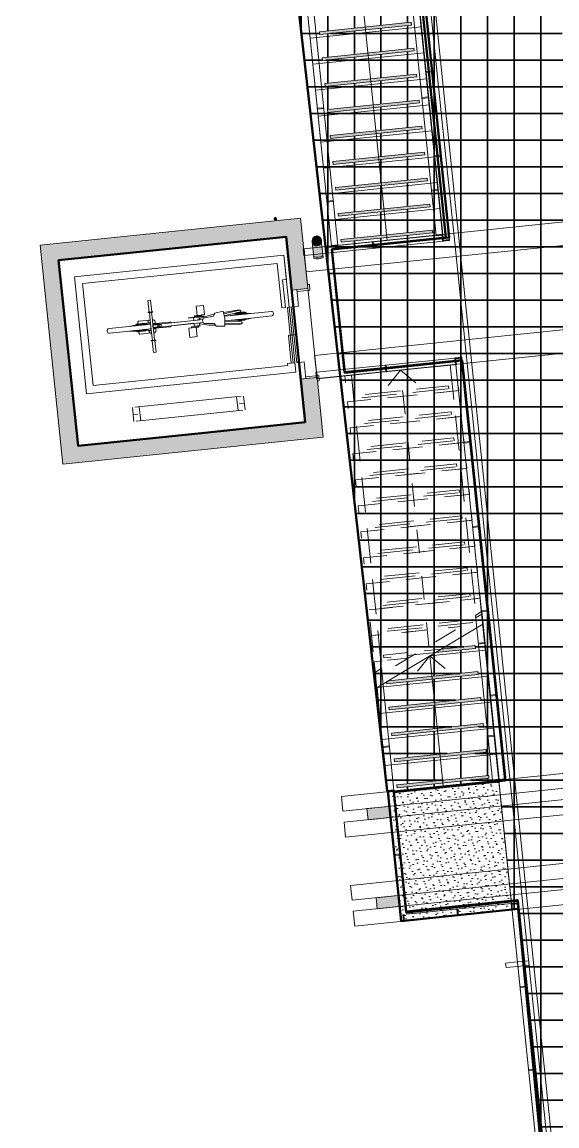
# Model space of a CAD drawing. Header units: metres. Extents: x 399 to 3028, y -427 to 863.
# Drawn here: x 760.34 to 766.09, y -321.47 to -309.63 of the extents above; entities that cross this region are included whole.
import ezdxf

# ---------------------------------------------------------------- set-up
doc = ezdxf.new("R2010")
doc.units = ezdxf.units.M
doc.linetypes.add('IMPORT-Hidden Line _9_', pattern=[0.55, 0.375, -0.175])
doc.linetypes.add('IMPORT-Traits plan _6_', pattern=[0.5, 0.25, -0.25])
for name, color, linetype, lineweight in [('01-Dalles_structure_Stylo_No__1', 250, 'Continuous', 9), ('01-Escaliers _3D_Stylo_No__1', 250, 'Continuous', 9), ('01-PLANCHER COLLABORANT', 250, 'Continuous', 9), ('01-PLANCHER COLLABORANT_Stylo_No__1', 250, 'Continuous', 9), ('01-Poteaux 12x24_structure', 250, 'Continuous', 9), ('01-Poteaux 12x24_structure_Stylo_No__1', 250, 'Continuous', 9), ('01-Poteaux 12x24_structure_Stylo_No__2', 8, 'Continuous', 9), ('01-Poteaux 12x24_structure_Stylo_No__21', 170, 'Continuous', 25), ('01-Poutres 10x24_structure_Stylo_No__1', 250, 'Continuous', 9), ('02-Serrurerie GC_snd oeuvre_Stylo_No__1', 250, 'Continuous', 9), ('02-Serrurerie GC_snd oeuvre_Stylo_No__2', 8, 'Continuous', 9), ('02-Serrurerie_2nd oeuvre_Stylo_No__1', 250, 'Continuous', 9), ('03-Personnages_2D_Stylo_No__2', 8, 'Continuous', 9), ('04-Textes 50 _text', 250, 'Continuous', 9), ('05-2D Divers_2D_Stylo_No__1', 250, 'Continuous', 9), ('05-2D Divers_2D_Stylo_No__121', 7, 'Continuous', 18), ('06-SHAB pièces 50_Stylo_No__102', 71, 'Continuous', 50), ('08-Végétations objet_ext', 250, 'Continuous', 9), ('08-Végétations objet_ext_Stylo_No__1', 250, 'Continuous', 9), ('0_Stylo_No__1', 250, 'Continuous', 9), ('AES-Charge', 5, 'Continuous', 35), ('Plan De Charge - PH R_1_dwg', 8, 'Continuous', 9)]:
    doc.layers.add(name, color=color, linetype=linetype, lineweight=lineweight)

# ---------------------------------------------------------------- blocks, each defined once
blk = doc.blocks.new('Plan De Charge - PH R_1_dwg-779150-Plan De Charge - PH R_1 1_100')
at = {"layer": '01-PLANCHER COLLABORANT'}
h = blk.add_hatch(dxfattribs=at)
h.set_pattern_fill('FP_64', color=28, style=0, pattern_type=2)
h.set_pattern_definition([(45, (-84.054, 39.455), (-0.055861436, 0.055861436), [0, -0.053, 0, -0.079]), (110, (-83.879, 39.455), (0.074235717, 0.027019591), [0, -0.038, 0, -0.066])])
h.paths.add_polyline_path([(413.266, -319.276), (414.462, -319.15), (414.318, -317.761), (413.123, -317.884), (413.266, -319.273)])
at = {"layer": '01-Poteaux 12x24_structure', "lineweight": 35}
for points in [[(412.916, -318.187), (413.151, -318.162), (413.139, -318.043), (412.904, -318.067)], [(413.015, -319.142), (413.25, -319.117), (413.238, -318.998), (413.003, -319.022)]]:
    blk.add_hatch(color=18, dxfattribs=at).paths.add_polyline_path(points)
at = {"layer": '01-Poteaux 12x24_structure_Stylo_No__2', "lineweight": 35}
blk.add_hatch(color=251, dxfattribs=at).paths.add_polyline_path([(412.371, -312.028), (412.392, -312.02), (412.402, -312.012), (412.409, -312.001), (412.413, -311.989), (412.414, -311.976), (412.412, -311.964), (412.406, -311.952), (412.398, -311.942), (412.388, -311.935), (412.376, -311.93), (412.363, -311.929), (412.35, -311.931), (412.338, -311.937), (412.328, -311.945), (412.321, -311.955), (412.316, -311.967), (412.315, -311.98), (412.316, -311.989), (412.323, -312.007), (412.332, -312.016), (412.343, -312.023), (412.355, -312.028), (412.368, -312.028), (412.37, -312.028)])
at = {"layer": '02-Serrurerie GC_snd oeuvre_Stylo_No__2', "lineweight": 35}
for points in [[(412.397, -309.765), (413.382, -309.664), (413.379, -309.634), (412.394, -309.735)], [(412.426, -310.044), (413.411, -309.942), (413.408, -309.912), (412.423, -310.014)], [(412.455, -310.322), (413.439, -310.221), (413.436, -310.191), (412.451, -310.292)], [(412.483, -310.601), (413.468, -310.499), (413.465, -310.469), (412.48, -310.571)], [(412.512, -310.879), (413.497, -310.778), (413.494, -310.748), (412.509, -310.849)], [(412.541, -311.158), (413.525, -311.056), (413.522, -311.027), (412.537, -311.128)], [(412.569, -311.436), (413.554, -311.335), (413.551, -311.305), (412.566, -311.406)], [(412.598, -311.715), (413.583, -311.613), (413.58, -311.584), (412.595, -311.685)], [(412.627, -311.993), (413.611, -311.892), (413.608, -311.862), (412.624, -311.964), (412.626, -311.987)], [(413.641, -316.393), (414.07, -316.349), (414.067, -316.319), (413.702, -316.357), (413.668, -316.377)], [(413.114, -316.729), (414.099, -316.627), (414.096, -316.598), (413.132, -316.698), (413.112, -316.71)], [(413.143, -317.007), (414.128, -316.906), (414.125, -316.876), (413.14, -316.977)], [(413.172, -317.286), (414.156, -317.184), (414.153, -317.155), (413.168, -317.256)], [(413.2, -317.564), (414.185, -317.463), (414.182, -317.433), (413.197, -317.534)], [(413.229, -317.843), (414.214, -317.741), (414.211, -317.712), (413.226, -317.813), (413.228, -317.833)]]:
    blk.add_hatch(color=10, dxfattribs=at).paths.add_polyline_path(points)
at = {"layer": '04-Textes 50 _text', "lineweight": 35}
blk.add_hatch(color=18, dxfattribs=at).paths.add_polyline_path([(411.913, -311.761), (411.929, -311.761), (411.94, -311.75), (411.939, -311.734), (411.929, -311.724), (411.913, -311.724), (411.903, -311.735), (411.903, -311.75)])
at = {"layer": '05-2D Divers_2D_Stylo_No__121', "lineweight": 35}
blk.add_hatch(color=10, dxfattribs=at).paths.add_polyline_path([(412.367, -312.173), (412.41, -312.166), (412.433, -312.158), (412.413, -311.989), (412.405, -312.007), (412.397, -312.017), (412.386, -312.024), (412.374, -312.028), (412.361, -312.028), (412.348, -312.026), (412.337, -312.02), (412.327, -312.012), (412.32, -312.001), (412.316, -311.989), (412.316, -311.998), (412.334, -312.168), (412.358, -312.172)])
at = {"layer": '08-Végétations objet_ext', "lineweight": 35}
for points in [[(409.594, -312.183), (412.032, -311.932), (412.192, -311.734), (409.396, -312.023)], [(412.091, -312.506), (412.27, -312.488), (412.192, -311.734), (412.032, -311.932), (412.086, -312.459)], [(409.639, -314.373), (409.799, -314.175), (409.594, -312.183), (409.396, -312.023), (409.609, -314.09)], [(412.435, -314.085), (412.368, -313.443), (412.189, -313.461), (412.237, -313.924)], [(409.639, -314.373), (412.435, -314.085), (412.237, -313.924), (409.799, -314.175)]]:
    blk.add_hatch(color=18, dxfattribs=at).paths.add_polyline_path(points)
at = {"layer": 'AES-Charge'}
h = blk.add_hatch(dxfattribs=at)
h.set_pattern_fill('FP_93', color=72, style=0, pattern_type=2)
h.set_pattern_definition([(0, (46.337, 45.172), (0, 0.286), []), (90, (46.337, 45.172), (-0.286, 2e-17), [])])
h.paths.add_polyline_path([(397.528, -332.091), (417.243, -331.544), (413.38, -294.023), (413.379, -294.023), (413.377, -293.998), (393.891, -296.823), (393.893, -296.858), (393.888, -296.859), (393.984, -297.794), (393.991, -297.793), (394.135, -299.188), (394.129, -299.19), (394.19, -299.786), (394.197, -299.785), (394.216, -299.994), (394.212, -299.995), (394.308, -300.93), (394.315, -300.929), (394.507, -302.794), (394.501, -302.796), (394.562, -303.391), (394.569, -303.391), (394.759, -305.255), (394.754, -305.256), (394.851, -306.191), (394.857, -306.19), (394.88, -306.429), (394.876, -306.43), (394.972, -307.365), (394.978, -307.364), (395.171, -309.229), (395.165, -309.231), (395.226, -309.826), (395.232, -309.825), (395.422, -311.69), (395.419, -311.691), (395.515, -312.626), (395.521, -312.625), (395.543, -312.864), (395.54, -312.864), (395.636, -313.799), (395.642, -313.799), (395.834, -315.663), (395.829, -315.665), (395.89, -316.261), (395.896, -316.26), (396.086, -318.125), (396.083, -318.125), (396.179, -319.06), (396.185, -319.06), (396.207, -319.299), (396.204, -319.299), (396.3, -320.234), (396.306, -320.234), (396.498, -322.098), (396.493, -322.1), (396.554, -322.696), (396.559, -322.695), (396.75, -324.56), (396.747, -324.56), (396.843, -325.495), (396.848, -325.495), (396.871, -325.734), (396.868, -325.734), (396.964, -326.669), (396.969, -326.668), (397.162, -328.533), (397.157, -328.535), (397.218, -329.13), (397.223, -329.13), (397.413, -330.995), (397.411, -330.995), (397.507, -331.93), (397.512, -331.929), (397.528, -332.086)])
h.paths.add_polyline_path([(414.956, -331.424), (414.917, -331.419), (414.881, -331.404), (414.85, -331.38), (414.826, -331.348), (414.811, -331.312), (414.806, -331.273), (414.811, -331.234), (414.826, -331.198), (414.85, -331.167), (414.881, -331.143), (414.917, -331.128), (414.956, -331.123), (414.995, -331.128), (415.032, -331.143), (415.063, -331.167), (415.087, -331.198), (415.102, -331.234), (415.107, -331.273), (415.102, -331.312), (415.087, -331.348), (415.063, -331.38), (415.032, -331.404), (414.995, -331.419)])
h.paths.add_polyline_path([(398.971, -330.732), (398.956, -330.73), (398.941, -330.724), (398.929, -330.715), (398.919, -330.702), (398.913, -330.688), (398.911, -330.672), (398.913, -330.657), (398.919, -330.642), (398.929, -330.63), (398.941, -330.62), (398.956, -330.614), (398.971, -330.612), (398.987, -330.614), (399.001, -330.62), (399.014, -330.63), (399.023, -330.642), (399.029, -330.657), (399.031, -330.672), (399.029, -330.688), (399.023, -330.702), (399.014, -330.715), (399.001, -330.724), (398.987, -330.73)])
h.paths.add_polyline_path([(398.884, -330.61), (398.882, -330.605), (398.876, -330.606), (398.142, -323.487), (398.076, -323.494), (397.806, -320.867), (397.879, -320.859), (397.736, -319.469), (398.067, -319.435), (398.044, -319.218), (397.817, -319.241), (397.814, -319.212), (398.041, -319.188), (398.015, -318.939), (397.788, -318.963), (397.785, -318.933), (398.012, -318.91), (397.987, -318.661), (397.76, -318.684), (397.756, -318.654), (397.984, -318.631), (397.958, -318.382), (397.731, -318.406), (397.728, -318.376), (397.955, -318.353), (397.929, -318.104), (397.702, -318.127), (397.699, -318.097), (397.926, -318.074), (397.901, -317.825), (397.674, -317.849), (397.67, -317.819), (397.898, -317.796), (397.872, -317.547), (397.645, -317.57), (397.642, -317.54), (397.869, -317.517), (397.843, -317.268), (397.616, -317.292), (397.613, -317.262), (397.84, -317.238), (397.815, -316.99), (397.587, -317.013), (397.584, -316.983), (397.812, -316.96), (397.786, -316.711), (397.559, -316.735), (397.556, -316.705), (397.783, -316.681), (397.757, -316.433), (397.53, -316.456), (397.527, -316.426), (397.754, -316.403), (397.729, -316.154), (397.501, -316.178), (397.498, -316.148), (397.725, -316.124), (397.7, -315.876), (397.473, -315.899), (397.47, -315.869), (397.697, -315.846), (397.671, -315.597), (397.444, -315.621), (397.441, -315.591), (397.668, -315.567), (397.642, -315.319), (397.415, -315.342), (397.412, -315.312), (397.639, -315.289), (397.614, -315.04), (397.387, -315.063), (397.384, -315.034), (397.611, -315.01), (397.463, -313.573), (397.06, -313.62), (396.19, -305.176), (396.26, -305.167), (396.225, -304.829), (396.245, -304.829), (396.28, -305.145), (396.591, -305.11), (396.577, -304.973), (396.49, -304.982), (396.49, -304.982), (396.402, -304.991), (396.384, -304.813), (396.224, -304.829), (396.214, -304.729), (396.548, -304.695), (396.466, -303.899), (396.132, -303.933), (396.122, -303.834), (396.456, -303.8), (396.384, -303.103), (396.05, -303.138), (396.042, -303.038), (396.04, -303.038), (395.628, -299.038), (395.648, -299.038), (396.059, -303.026), (396.373, -302.994), (396.36, -302.874), (396.186, -302.89), (396.185, -302.889), (396.173, -302.89), (395.696, -298.167), (397.929, -297.915), (397.915, -297.8), (395.545, -298.045), (395.586, -298.439), (395.566, -298.441), (395.523, -298.027), (397.935, -297.778), (397.951, -297.912), (398.883, -297.807), (398.87, -297.682), (399.109, -297.657), (399.122, -297.781), (400.056, -297.675), (400.044, -297.561), (401.574, -297.403), (401.576, -297.423), (400.066, -297.579), (400.076, -297.673), (404.358, -297.19), (404.35, -297.137), (402.843, -297.292), (402.841, -297.272), (404.37, -297.115), (404.377, -297.188), (405.312, -297.082), (405.305, -297.018), (405.544, -296.994), (405.55, -297.056), (406.484, -296.95), (406.479, -296.897), (408.343, -296.705), (408.345, -296.725), (406.501, -296.915), (406.504, -296.948), (409.952, -296.559), (408.942, -296.663), (408.94, -296.643), (410.706, -296.461), (410.707, -296.474), (411.642, -296.369), (411.641, -296.365), (412.108, -296.317), (412.623, -301.328), (412.625, -301.329), (412.635, -301.427), (412.617, -301.429), (412.687, -302.126), (412.707, -302.124), (412.717, -302.223), (412.697, -302.225), (412.776, -303.021), (412.8, -303.019), (412.81, -303.118), (412.786, -303.121), (412.818, -303.439), (412.823, -303.438), (412.79, -303.121), (412.81, -303.119), (412.845, -303.452), (412.907, -303.442), (413.228, -306.048), (411.796, -306.195), (411.814, -306.357), (411.933, -306.345), (411.916, -306.186), (413.111, -306.063), (413.255, -307.456), (412.06, -307.578), (412.043, -307.419), (411.936, -307.43), (413.123, -317.877), (413.131, -317.883), (414.318, -317.761), (414.462, -319.15), (414.527, -319.143), (415.435, -328.578), (415.467, -328.9), (415.002, -328.948), (415.001, -328.942), (414.066, -329.038), (414.066, -329.044), (412.3, -329.226), (412.298, -329.221), (411.703, -329.282), (411.704, -329.288), (409.839, -329.48), (409.838, -329.474), (408.903, -329.571), (408.904, -329.577), (408.665, -329.601), (408.665, -329.596), (407.73, -329.692), (407.73, -329.698), (406.198, -329.856), (406.196, -329.85), (405.656, -329.906), (405.657, -329.911), (405.478, -329.93), (405.476, -329.925), (404.934, -329.981), (404.935, -329.986), (403.404, -330.144), (403.404, -330.139), (402.469, -330.235), (402.469, -330.24), (402.23, -330.265), (402.23, -330.26), (401.295, -330.356), (401.295, -330.361), (398.902, -330.608)])
h.paths.add_polyline_path([(404.427, -330.171), (404.411, -330.169), (404.397, -330.163), (404.384, -330.153), (404.375, -330.141), (404.369, -330.126), (404.367, -330.111), (404.369, -330.095), (404.375, -330.081), (404.384, -330.068), (404.397, -330.059), (404.411, -330.053), (404.427, -330.051), (404.442, -330.053), (404.457, -330.059), (404.469, -330.068), (404.479, -330.081), (404.485, -330.095), (404.487, -330.111), (404.485, -330.126), (404.478, -330.142), (404.469, -330.153), (404.457, -330.163), (404.442, -330.169)])
h.paths.add_polyline_path([(409.989, -329.596), (409.974, -329.594), (409.959, -329.588), (409.947, -329.579), (409.937, -329.566), (409.931, -329.552), (409.929, -329.536), (409.933, -329.516), (409.937, -329.506), (409.947, -329.494), (409.959, -329.484), (409.976, -329.478), (409.989, -329.476), (410.015, -329.482), (410.019, -329.484), (410.032, -329.494), (410.045, -329.516), (410.047, -329.521), (410.049, -329.536), (410.047, -329.552), (410.041, -329.566), (410.032, -329.579), (410.015, -329.59), (410.005, -329.594)])
h.paths.add_polyline_path([(415.386, -329.04), (415.37, -329.038), (415.356, -329.032), (415.343, -329.022), (415.334, -329.01), (415.328, -328.995), (415.326, -328.98), (415.328, -328.964), (415.337, -328.946), (415.343, -328.937), (415.356, -328.928), (415.37, -328.922), (415.386, -328.92), (415.401, -328.922), (415.416, -328.928), (415.435, -328.946), (415.438, -328.95), (415.444, -328.964), (415.446, -328.98), (415.444, -328.995), (415.438, -329.01), (415.428, -329.022), (415.416, -329.032), (415.401, -329.038)])
h.paths.add_polyline_path([(398.068, -319.435), (398.925, -319.346), (398.468, -314.901), (398.553, -314.892), (398.538, -314.749), (398.57, -314.737), (398.615, -314.735), (398.637, -314.738), (398.653, -314.882), (398.764, -314.87), (398.616, -313.438), (397.464, -313.572), (397.612, -315.01), (398.368, -314.932), (398.371, -314.962), (397.615, -315.04), (397.641, -315.289), (398.397, -315.211), (398.4, -315.241), (397.644, -315.319), (397.669, -315.567), (398.426, -315.489), (398.429, -315.519), (397.672, -315.597), (397.698, -315.846), (398.454, -315.768), (398.458, -315.798), (397.701, -315.876), (397.727, -316.124), (398.483, -316.046), (398.486, -316.076), (397.73, -316.154), (397.756, -316.403), (398.512, -316.325), (398.515, -316.355), (397.759, -316.433), (397.784, -316.681), (398.54, -316.603), (398.544, -316.633), (397.787, -316.711), (397.813, -316.96), (398.569, -316.882), (398.572, -316.912), (397.816, -316.99), (397.842, -317.238), (398.598, -317.16), (398.601, -317.19), (397.845, -317.268), (397.87, -317.517), (398.627, -317.439), (398.63, -317.469), (397.873, -317.547), (397.899, -317.795), (398.655, -317.717), (398.658, -317.747), (397.902, -317.825), (397.928, -318.074), (398.684, -317.996), (398.687, -318.026), (397.931, -318.104), (397.957, -318.352), (398.713, -318.275), (398.716, -318.304), (397.96, -318.382), (397.985, -318.631), (398.741, -318.553), (398.744, -318.583), (397.988, -318.661), (398.014, -318.909), (398.77, -318.832), (398.773, -318.861), (398.017, -318.939), (398.043, -319.188), (398.799, -319.11), (398.802, -319.14), (398.046, -319.218), (398.059, -319.346)])
h.paths.add_polyline_path([(398.47, -318.734), (398.459, -318.724), (398.459, -318.708), (398.47, -318.697), (398.485, -318.697), (398.496, -318.708), (398.496, -318.724), (398.485, -318.734)])
h.paths.add_polyline_path([(413.229, -317.843), (413.228, -317.813), (414.211, -317.712), (414.214, -317.741), (413.668, -317.798)])
h.paths.add_polyline_path([(413.2, -317.564), (413.197, -317.534), (414.182, -317.433), (414.185, -317.463), (413.226, -317.562)])
h.paths.add_polyline_path([(413.172, -317.286), (413.168, -317.256), (414.153, -317.155), (414.156, -317.184), (413.228, -317.28)])
h.paths.add_polyline_path([(413.143, -317.007), (413.14, -316.977), (414.125, -316.876), (414.128, -316.906), (413.168, -317.005)])
h.paths.add_polyline_path([(413.114, -316.729), (413.114, -316.708), (413.14, -316.696), (414.096, -316.598), (414.099, -316.627), (413.121, -316.728)])
h.paths.add_polyline_path([(413.641, -316.393), (413.702, -316.357), (414.067, -316.319), (414.07, -316.349), (413.668, -316.39)])
h.paths.add_polyline_path([(412.627, -311.993), (412.624, -311.964), (413.608, -311.862), (413.611, -311.892), (412.687, -311.987)])
h.paths.add_polyline_path([(412.598, -311.715), (412.595, -311.685), (413.58, -311.584), (413.583, -311.613), (412.624, -311.712)])
h.paths.add_polyline_path([(412.569, -311.436), (412.566, -311.406), (413.551, -311.305), (413.554, -311.335), (412.595, -311.434)])
h.paths.add_polyline_path([(412.541, -311.158), (412.537, -311.128), (413.522, -311.027), (413.525, -311.056), (412.566, -311.155)])
h.paths.add_polyline_path([(412.512, -310.879), (412.509, -310.849), (413.494, -310.748), (413.497, -310.778), (412.537, -310.877)])
h.paths.add_polyline_path([(412.483, -310.601), (412.48, -310.571), (413.465, -310.469), (413.468, -310.499), (412.509, -310.598)])
h.paths.add_polyline_path([(412.455, -310.322), (412.451, -310.292), (413.436, -310.191), (413.439, -310.221), (412.48, -310.32)])
h.paths.add_polyline_path([(412.426, -310.044), (412.423, -310.014), (413.408, -309.912), (413.411, -309.942), (412.451, -310.041)])
h.paths.add_polyline_path([(412.397, -309.765), (412.394, -309.735), (413.379, -309.634), (413.382, -309.664), (412.423, -309.763)])
h.paths.add_polyline_path([(412.368, -309.487), (412.365, -309.457), (413.35, -309.355), (413.353, -309.385), (412.394, -309.484)])
h.paths.add_polyline_path([(412.34, -309.208), (412.337, -309.178), (413.321, -309.077), (413.325, -309.107), (412.365, -309.205)])
h.paths.add_polyline_path([(412.311, -308.93), (412.308, -308.9), (413.293, -308.798), (413.296, -308.828), (412.337, -308.927)])
h.paths.add_polyline_path([(412.282, -308.651), (412.279, -308.621), (413.264, -308.52), (413.267, -308.55), (412.308, -308.648)])
h.paths.add_polyline_path([(412.541, -308.472), (412.531, -308.461), (412.531, -308.445), (412.541, -308.435), (412.557, -308.435), (412.568, -308.445), (412.568, -308.461), (412.557, -308.472)])
h.paths.add_polyline_path([(412.254, -308.373), (412.251, -308.343), (413.235, -308.241), (413.239, -308.271), (412.279, -308.37)])
h.paths.add_polyline_path([(412.225, -308.094), (412.222, -308.064), (413.207, -307.963), (413.21, -307.993), (412.251, -308.091)])
h.paths.add_polyline_path([(412.196, -307.815), (412.193, -307.786), (413.178, -307.684), (413.181, -307.714), (412.222, -307.813)])
h.paths.add_polyline_path([(411.922, -307.311), (412.031, -307.299), (411.945, -306.465), (411.848, -306.475), (411.848, -306.484), (411.837, -306.495), (411.83, -306.495), (411.921, -307.299)])
h.paths.add_polyline_path([(411.999, -307.139), (411.984, -307.139), (411.973, -307.128), (411.973, -307.113), (411.984, -307.102), (411.999, -307.102), (412.01, -307.113), (412.01, -307.128)])
h.paths.add_polyline_path([(396.591, -305.113), (396.78, -305.093), (396.766, -304.954), (396.577, -304.973), (396.591, -305.11)])
h.paths.add_polyline_path([(396.558, -304.794), (396.747, -304.774), (396.549, -302.855), (396.36, -302.874), (396.373, -302.994), (396.447, -302.986), (396.633, -304.786), (396.623, -304.787), (396.448, -303.097), (396.384, -303.103), (396.456, -303.8), (396.519, -303.793), (396.529, -303.892), (396.466, -303.899), (396.548, -304.695), (396.612, -304.688), (396.623, -304.788), (396.558, -304.794)])
h.paths.add_polyline_path([(395.596, -298.003), (395.581, -298.001), (395.566, -297.995), (395.554, -297.985), (395.543, -297.97), (395.538, -297.958), (395.536, -297.943), (395.538, -297.927), (395.545, -297.912), (395.554, -297.9), (395.566, -297.891), (395.581, -297.885), (395.596, -297.883), (395.612, -297.885), (395.626, -297.891), (395.639, -297.9), (395.648, -297.913), (395.654, -297.927), (395.656, -297.943), (395.654, -297.958), (395.648, -297.973), (395.639, -297.985), (395.626, -297.995), (395.612, -298.001)])
h.paths.add_polyline_path([(398.903, -297.805), (399.102, -297.783), (399.089, -297.679), (398.892, -297.7), (398.9, -297.778)])
h.paths.add_polyline_path([(401.057, -297.441), (401.041, -297.439), (401.027, -297.433), (401.014, -297.423), (401.002, -297.403), (400.999, -297.396), (400.997, -297.381), (400.999, -297.365), (401.005, -297.351), (401.014, -297.338), (401.027, -297.329), (401.041, -297.323), (401.057, -297.321), (401.072, -297.323), (401.087, -297.329), (401.099, -297.338), (401.109, -297.351), (401.115, -297.365), (401.117, -297.381), (401.112, -297.403), (401.109, -297.411), (401.099, -297.423), (401.087, -297.433), (401.072, -297.439)])
h.paths.add_polyline_path([(402.12, -297.367), (402.118, -297.347), (402.297, -297.328), (402.299, -297.348), (402.226, -297.356)])
h.paths.add_polyline_path([(405.331, -297.08), (405.53, -297.058), (405.524, -297.016), (405.327, -297.036)])
h.paths.add_polyline_path([(406.61, -296.872), (406.594, -296.87), (406.579, -296.864), (406.568, -296.855), (406.558, -296.842), (406.552, -296.828), (406.55, -296.812), (406.552, -296.797), (406.558, -296.782), (406.568, -296.77), (406.58, -296.76), (406.594, -296.754), (406.61, -296.752), (406.625, -296.754), (406.64, -296.76), (406.652, -296.77), (406.662, -296.782), (406.668, -296.797), (406.67, -296.812), (406.668, -296.828), (406.662, -296.842), (406.652, -296.855), (406.64, -296.864), (406.625, -296.87)])
h.paths.add_polyline_path([(412.016, -296.316), (412.001, -296.314), (411.986, -296.308), (411.974, -296.299), (411.964, -296.286), (411.958, -296.272), (411.956, -296.256), (411.958, -296.241), (411.964, -296.226), (411.974, -296.214), (411.986, -296.204), (412.001, -296.198), (412.016, -296.196), (412.032, -296.198), (412.046, -296.204), (412.058, -296.214), (412.068, -296.226), (412.074, -296.241), (412.076, -296.256), (412.074, -296.272), (412.068, -296.286), (412.058, -296.299), (412.046, -296.308), (412.032, -296.314)])
at = {"layer": '01-Dalles_structure_Stylo_No__1', "flags": 128}
blk.add_lwpolyline([(415.588, -328.887), (415.468, -328.9), (413.859, -313.305), (412.368, -313.458), (412.225, -312.065), (413.714, -311.912), (412.108, -296.317), (413.669, -296.155), (413.7, -296.447), (413.702, -296.474), (417, -328.447), (417.03, -328.738), (415.638, -328.882)], dxfattribs=at)
blk.add_lwpolyline([(412.228, -296.304), (413.713, -310.706), (413.846, -311.999), (414.102, -314.479), (415.588, -328.887), (415.638, -328.882), (414.202, -314.961), (413.841, -311.463), (413.713, -310.214), (412.278, -296.299)], close=True, dxfattribs=at)
at = {"layer": '01-Escaliers _3D_Stylo_No__1'}
blk.add_line((413.744, -316.563), (413.58, -316.429), dxfattribs=at)
at = {"layer": '01-Escaliers _3D_Stylo_No__1', "flags": 128}
for points in [[(413.121, -311.973), (413.093, -311.694), (412.691, -307.795), (412.663, -307.516), (412.529, -307.681)], [(413.429, -313.499), (413.264, -313.366), (413.131, -313.53)], [(414.148, -316.089), (413.012, -316.769), (414.205, -316.647), (414.177, -316.368), (413.58, -316.429), (414.177, -316.368), (414.148, -316.089)], [(413.723, -317.822), (413.695, -317.544), (413.58, -316.429), (413.446, -316.594)]]:
    blk.add_lwpolyline(points, dxfattribs=at)
for points in [[(412.295, -309.806), (413.489, -309.683), (413.46, -309.404), (412.267, -309.527)], [(412.324, -310.084), (413.518, -309.962), (413.489, -309.683), (412.295, -309.806)], [(412.353, -310.363), (413.546, -310.24), (413.518, -309.962), (412.324, -310.084)], [(412.381, -310.641), (413.575, -310.519), (413.546, -310.24), (412.353, -310.363)], [(412.41, -310.92), (413.604, -310.797), (413.575, -310.519), (412.381, -310.641)], [(412.439, -311.199), (413.632, -311.076), (413.604, -310.797), (412.41, -310.92)], [(412.467, -311.477), (413.661, -311.354), (413.632, -311.076), (412.439, -311.199)], [(412.496, -311.756), (413.69, -311.633), (413.661, -311.354), (412.467, -311.477)], [(412.525, -312.034), (413.718, -311.911), (413.69, -311.633), (412.496, -311.756)], [(413.04, -317.048), (414.234, -316.925), (414.205, -316.647), (413.012, -316.769)], [(413.069, -317.326), (414.263, -317.204), (414.234, -316.925), (413.04, -317.048)], [(413.098, -317.605), (414.291, -317.482), (414.263, -317.204), (413.069, -317.326)], [(413.126, -317.884), (414.32, -317.761), (414.291, -317.482), (413.098, -317.605)]]:
    blk.add_lwpolyline(points, close=True, dxfattribs=at)
at = {"layer": '01-Escaliers _3D_Stylo_No__1', "linetype": 'IMPORT-Traits plan _6_', "flags": 128}
for points in [[(412.696, -313.706), (413.89, -313.583), (413.861, -313.304), (412.668, -313.427)], [(412.725, -313.984), (413.919, -313.861), (413.89, -313.583), (412.696, -313.706)], [(412.754, -314.263), (413.947, -314.14), (413.919, -313.861), (412.725, -313.984)], [(412.782, -314.541), (413.976, -314.418), (413.947, -314.14), (412.754, -314.263)], [(412.811, -314.82), (414.005, -314.697), (413.976, -314.418), (412.782, -314.541)], [(412.84, -315.098), (414.033, -314.975), (414.005, -314.697), (412.811, -314.82)], [(412.868, -315.377), (414.062, -315.254), (414.033, -314.975), (412.84, -315.098)], [(412.897, -315.655), (414.091, -315.532), (414.062, -315.254), (412.868, -315.377)], [(412.926, -315.934), (414.119, -315.811), (414.091, -315.532), (412.897, -315.655)]]:
    blk.add_lwpolyline(points, close=True, dxfattribs=at)
for points in [[(413.569, -316.32), (413.293, -313.644), (413.264, -313.366)], [(414.137, -315.98), (414.119, -315.811), (412.926, -315.934), (412.954, -316.212), (413.913, -316.114), (412.954, -316.212), (412.983, -316.491), (413.345, -316.454), (412.983, -316.491), (413, -316.66), (414.137, -315.98)]]:
    blk.add_lwpolyline(points, dxfattribs=at)
at = {"layer": '01-PLANCHER COLLABORANT_Stylo_No__1', "flags": 128}
blk.add_lwpolyline([(414.318, -317.761), (414.462, -319.153), (413.266, -319.276), (413.123, -317.884)], close=True, dxfattribs=at)
at = {"layer": '01-Poteaux 12x24_structure_Stylo_No__1', "flags": 128}
for points in [[(413.143, -318.043), (412.904, -318.067), (412.916, -318.187), (413.155, -318.162)], [(413.241, -318.998), (413.003, -319.022), (413.015, -319.142), (413.254, -319.117)]]:
    blk.add_lwpolyline(points, close=True, dxfattribs=at)
at = {"layer": '01-Poteaux 12x24_structure_Stylo_No__1'}
blk.add_circle((412.365, -311.979), 0.05, dxfattribs=at)
at = {"layer": '01-Poteaux 12x24_structure_Stylo_No__21'}
blk.add_line((412.315, -311.982), (412.315, -311.986), dxfattribs=at)
for start, end in [(93.4639, 183.4639), (188.3009, 273.4639), (3.4639, 93.4639), (273.4639, 3.4639)]:
    blk.add_arc((412.365, -311.979), 0.05, start, end, dxfattribs=at)
at = {"layer": '01-Poutres 10x24_structure_Stylo_No__1', "flags": 128}
for points in [[(412.224, -312.062), (412.25, -312.311), (415.393, -311.988), (415.367, -311.739)], [(412.342, -313.207), (412.368, -313.455), (415.511, -313.132), (415.485, -312.883)], [(412.629, -317.935), (412.645, -318.094), (415.987, -317.749), (415.97, -317.59)], [(412.658, -318.213), (412.674, -318.372), (416.015, -318.028), (415.999, -317.869)], [(412.728, -318.89), (412.744, -319.049), (416.085, -318.704), (416.069, -318.545)], [(412.756, -319.168), (412.773, -319.328), (416.114, -318.983), (416.098, -318.824)]]:
    blk.add_lwpolyline(points, close=True, dxfattribs=at)
at = {"layer": '02-Serrurerie GC_snd oeuvre_Stylo_No__1', "flags": 128}
for points in [[(413.257, -307.455), (413.187, -307.462), (413.646, -311.919), (413.716, -311.912)], [(413.721, -311.976), (413.79, -311.969), (413.325, -307.448), (413.255, -307.456)], [(412.134, -307.571), (412.064, -307.578), (412.523, -312.034), (412.593, -312.027)], [(413.382, -309.664), (413.379, -309.634), (412.394, -309.735), (412.397, -309.765)], [(413.411, -309.942), (413.408, -309.912), (412.423, -310.014), (412.426, -310.044)], [(413.439, -310.221), (413.436, -310.191), (412.451, -310.292), (412.455, -310.322)], [(413.535, -310.173), (413.605, -310.166), (413.604, -310.156), (413.534, -310.163)], [(413.468, -310.499), (413.465, -310.469), (412.48, -310.571), (412.483, -310.601)], [(413.564, -310.434), (413.494, -310.441), (413.495, -310.451), (413.565, -310.444)], [(412.441, -310.55), (412.371, -310.557), (412.372, -310.567), (412.442, -310.56)], [(413.497, -310.778), (413.494, -310.748), (412.509, -310.849), (412.512, -310.879)], [(413.525, -311.056), (413.522, -311.027), (412.537, -311.128), (412.541, -311.158)], [(413.628, -311.077), (413.698, -311.07), (413.697, -311.06), (413.627, -311.067)], [(413.554, -311.335), (413.551, -311.305), (412.566, -311.406), (412.569, -311.436)], [(413.666, -311.429), (413.596, -311.436), (413.597, -311.446), (413.667, -311.439)], [(412.543, -311.545), (412.473, -311.552), (412.474, -311.562), (412.544, -311.555)], [(413.583, -311.613), (413.58, -311.584), (412.595, -311.685), (412.598, -311.715)], [(413.611, -311.892), (413.608, -311.862), (412.624, -311.964), (412.627, -311.993)], [(413.715, -311.907), (413.646, -311.914), (413.647, -311.924), (413.716, -311.917)], [(413.709, -311.912), (413.716, -311.982), (413.726, -311.981), (413.719, -311.911)], [(412.225, -312.065), (412.232, -312.135), (413.721, -311.982), (413.714, -311.912)], [(412.592, -312.022), (412.523, -312.029), (412.524, -312.039), (412.593, -312.032)], [(412.964, -311.989), (412.972, -312.059), (412.982, -312.058), (412.974, -311.988)], [(413.721, -311.981), (413.791, -311.974), (413.79, -311.964), (413.72, -311.971)], [(412.22, -312.066), (412.227, -312.136), (412.237, -312.135), (412.229, -312.065)], [(412.361, -313.388), (412.368, -313.458), (413.859, -313.305), (413.851, -313.235)], [(413.101, -313.312), (413.108, -313.382), (413.118, -313.381), (413.111, -313.311)], [(413.846, -313.235), (413.854, -313.305), (413.864, -313.304), (413.856, -313.234)], [(413.852, -313.244), (413.922, -313.237), (413.921, -313.227), (413.851, -313.234)], [(414.32, -317.76), (414.39, -317.753), (413.921, -313.232), (413.852, -313.239)], [(412.356, -313.389), (412.363, -313.459), (412.373, -313.458), (412.366, -313.388)], [(413.946, -314.148), (414.015, -314.141), (414.014, -314.131), (413.945, -314.138)], [(414.039, -315.053), (414.109, -315.045), (414.108, -315.035), (414.038, -315.043)], [(414.07, -315.996), (414.252, -317.763), (414.322, -317.756), (414.136, -315.948)], [(414.133, -315.957), (414.203, -315.95), (414.202, -315.94), (414.132, -315.947)], [(414.17, -316.284), (414.101, -316.292), (414.102, -316.302), (414.171, -316.294)], [(414.07, -316.349), (413.641, -316.393), (413.702, -316.357), (414.067, -316.319)], [(412.993, -316.608), (413.124, -317.879), (413.194, -317.872), (413.059, -316.56)], [(414.099, -316.627), (413.114, -316.729), (413.112, -316.71), (413.134, -316.697), (414.096, -316.598)], [(414.128, -316.906), (414.125, -316.876), (413.14, -316.977), (413.143, -317.007)], [(414.227, -316.861), (414.296, -316.854), (414.295, -316.844), (414.226, -316.851)], [(414.156, -317.184), (414.153, -317.155), (413.168, -317.256), (413.172, -317.286)], [(414.273, -317.279), (414.203, -317.286), (414.204, -317.296), (414.274, -317.289)], [(413.145, -317.394), (413.075, -317.401), (413.076, -317.411), (413.146, -317.404)], [(414.185, -317.463), (414.182, -317.433), (413.197, -317.534), (413.2, -317.564)], [(414.214, -317.741), (414.211, -317.712), (413.226, -317.813), (413.229, -317.843)], [(414.321, -317.751), (414.251, -317.758), (414.252, -317.768), (414.322, -317.761)], [(414.321, -317.765), (414.39, -317.758), (414.389, -317.748), (414.32, -317.755)], [(413.123, -317.889), (413.193, -317.882), (413.192, -317.872), (413.122, -317.879)], [(413.266, -319.276), (414.463, -319.153), (414.456, -319.084), (413.329, -319.2), (413.192, -317.877), (413.123, -317.884)], [(413.194, -317.867), (413.124, -317.874), (413.125, -317.884), (413.195, -317.877)], [(413.193, -318.568), (413.263, -318.561), (413.262, -318.551), (413.192, -318.558)], [(414.468, -319.153), (414.461, -319.083), (414.451, -319.084), (414.458, -319.154)], [(414.457, -319.094), (414.527, -319.087), (414.526, -319.077), (414.456, -319.084)], [(414.732, -321.765), (414.802, -321.758), (414.526, -319.082), (414.457, -319.089)], [(413.306, -319.272), (413.299, -319.203), (413.289, -319.204), (413.296, -319.273)], [(413.887, -319.212), (413.88, -319.143), (413.87, -319.144), (413.877, -319.214)], [(414.549, -319.986), (414.619, -319.979), (414.618, -319.969), (414.548, -319.976)], [(414.641, -320.878), (414.711, -320.871), (414.71, -320.861), (414.64, -320.868)]]:
    blk.add_lwpolyline(points, close=True, dxfattribs=at)
at = {"layer": '02-Serrurerie GC_snd oeuvre_Stylo_No__1', "linetype": 'IMPORT-Hidden Line _9_', "flags": 128}
for points in [[(413.783, -313.564), (413.78, -313.534), (412.796, -313.635), (412.799, -313.665)], [(413.812, -313.842), (413.809, -313.812), (412.824, -313.914), (412.827, -313.943)], [(413.841, -314.121), (413.838, -314.091), (412.853, -314.192), (412.856, -314.222)], [(413.869, -314.399), (413.866, -314.369), (412.882, -314.471), (412.885, -314.501)], [(413.898, -314.678), (413.895, -314.648), (412.91, -314.749), (412.913, -314.779)], [(413.927, -314.956), (413.924, -314.926), (412.939, -315.028), (412.942, -315.058)], [(413.956, -315.235), (413.952, -315.205), (412.968, -315.306), (412.971, -315.336)], [(413.984, -315.513), (413.981, -315.483), (412.996, -315.585), (412.999, -315.615)], [(414.013, -315.792), (414.01, -315.762), (413.025, -315.863), (413.028, -315.893)], [(414.042, -316.07), (413.057, -316.172), (413.054, -316.142), (414.038, -316.04)], [(413.702, -316.357), (413.641, -316.393), (413.085, -316.45), (413.082, -316.42)]]:
    blk.add_lwpolyline(points, close=True, dxfattribs=at)
at = {"layer": '02-Serrurerie_2nd oeuvre_Stylo_No__1', "flags": 128}
blk.add_lwpolyline([(414.643, -319.722), (414.64, -319.698), (414.516, -319.711), (414.392, -319.724), (414.394, -319.748), (414.397, -319.772), (414.521, -319.759), (414.645, -319.746)], close=True, dxfattribs=at)
at = {"layer": '03-Personnages_2D_Stylo_No__2'}
for p, q in [((410.605, -312.738), (410.555, -312.744)), ((411.367, -312.762), (411.539, -312.72)), ((411.372, -312.781), (411.545, -312.739)), ((410.592, -312.745), (410.569, -312.747)), ((410.577, -312.827), (410.592, -312.966)), ((410.675, -312.872), (411.144, -312.822)), ((410.678, -312.902), (411.147, -312.852)), ((411.159, -312.77), (411.053, -312.781)), ((411.054, -312.791), (411.13, -312.783)), ((411.072, -312.789), (411.071, -312.779)), ((411.379, -312.843), (411.557, -312.848)), ((411.47, -312.774), (411.44, -312.78)), ((411.521, -312.762), (411.442, -312.78)), ((411.491, -312.773), (411.478, -312.776)), ((411.49, -312.773), (411.488, -312.773)), ((411.527, -312.764), (411.498, -312.774)), ((411.523, -312.767), (411.504, -312.772)), ((411.523, -312.767), (411.504, -312.773)), ((411.539, -312.825), (411.505, -312.823)), ((411.518, -312.824), (411.513, -312.823)), ((411.529, -312.759), (411.514, -312.757)), ((411.526, -312.765), (411.522, -312.766)), ((411.531, -312.831), (411.524, -312.831)), ((411.53, -312.768), (411.526, -312.769)), ((411.532, -312.825), (411.527, -312.823)), ((411.529, -312.761), (411.529, -312.761)), ((411.53, -312.77), (411.53, -312.766)), ((411.533, -312.83), (411.533, -312.831)), ((411.536, -312.821), (411.536, -312.82)), ((411.536, -312.825), (411.536, -312.825)), ((411.537, -312.83), (411.536, -312.83)), ((411.577, -312.828), (411.537, -312.832)), ((411.569, -312.754), (411.583, -312.75)), ((411.57, -312.766), (411.57, -312.764)), ((411.572, -312.756), (411.573, -312.756)), ((411.573, -312.756), (411.573, -312.756)), ((411.575, -312.756), (411.577, -312.756)), ((411.575, -312.764), (411.577, -312.765)), ((411.576, -312.822), (411.575, -312.816)), ((411.576, -312.817), (411.58, -312.816)), ((411.576, -312.82), (411.584, -312.817)), ((411.576, -312.821), (411.58, -312.82)), ((411.577, -312.761), (411.606, -312.762)), ((411.577, -312.826), (411.578, -312.826)), ((411.581, -312.825), (411.63, -312.81)), ((411.585, -312.821), (411.614, -312.812)), ((411.587, -312.82), (411.593, -312.818)), ((411.593, -312.816), (411.606, -312.813)), ((411.596, -312.762), (411.603, -312.763)), ((411.629, -312.811), (411.631, -312.81)), ((410.433, -312.877), (410.378, -312.893)), ((410.422, -312.884), (410.396, -312.891)), ((410.406, -312.889), (410.397, -312.891)), ((410.426, -312.942), (410.403, -312.941)), ((410.418, -312.886), (410.404, -312.889)), ((410.407, -312.941), (410.405, -312.941)), ((410.44, -312.947), (410.411, -312.947)), ((410.439, -312.883), (410.423, -312.887)), ((410.463, -312.942), (410.427, -312.938)), ((410.439, -312.884), (410.432, -312.888)), ((410.439, -312.881), (410.435, -312.882)), ((410.437, -312.877), (410.436, -312.877)), ((410.439, -312.887), (410.439, -312.88)), ((410.444, -312.94), (410.441, -312.937)), ((410.441, -312.947), (410.441, -312.947)), ((410.444, -312.947), (410.443, -312.947)), ((410.445, -312.94), (410.445, -312.936)), ((410.455, -312.87), (410.453, -312.87)), ((410.462, -312.95), (410.464, -312.95)), ((410.467, -312.878), (410.503, -312.88)), ((410.478, -312.871), (410.492, -312.866)), ((410.479, -312.872), (410.48, -312.873)), ((410.479, -312.88), (410.479, -312.878)), ((410.481, -312.873), (410.481, -312.872)), ((410.482, -312.872), (410.482, -312.872)), ((410.484, -312.872), (410.499, -312.872)), ((410.485, -312.938), (410.496, -312.935)), ((410.485, -312.94), (410.485, -312.937)), ((410.485, -312.939), (410.488, -312.938)), ((410.486, -312.935), (410.502, -312.93)), ((410.486, -312.944), (410.486, -312.942)), ((410.489, -312.942), (410.488, -312.942)), ((410.491, -312.942), (410.553, -312.925)), ((410.495, -312.879), (410.499, -312.88)), ((410.512, -312.877), (410.525, -312.878)), ((410.512, -312.933), (410.532, -312.927)), ((410.514, -312.877), (410.522, -312.878)), ((410.519, -312.935), (410.576, -312.923)), ((410.522, -312.929), (410.526, -312.928)), ((410.607, -312.882), (410.683, -312.874)), ((410.61, -312.906), (410.685, -312.898)), ((410.991, -312.913), (411.098, -312.902)), ((411.04, -312.908), (411.039, -312.898)), ((411.378, -312.863), (411.555, -312.868)), ((410.638, -313.047), (410.588, -313.052)), ((410.624, -313.043), (410.6, -313.046))]:
    blk.add_line(p, q, dxfattribs=at)
at = {"layer": '03-Personnages_2D_Stylo_No__2', "flags": 128}
for points in [[(410.784, -312.85), (410.633, -312.866), (410.632, -312.856), (410.63, -312.846), (410.626, -312.836), (410.623, -312.831), (410.619, -312.827), (410.614, -312.824), (410.607, -312.824), (410.601, -312.824), (410.592, -312.745), (410.605, -312.743), (410.605, -312.738), (410.595, -312.739), (410.582, -312.615), (410.552, -312.618), (410.565, -312.743), (410.555, -312.744), (410.556, -312.749), (410.569, -312.747), (410.577, -312.827), (410.452, -312.84), (410.447, -312.842), (410.444, -312.846), (410.443, -312.851), (410.443, -312.856), (410.444, -312.862), (410.446, -312.866), (410.448, -312.867), (410.451, -312.869), (410.453, -312.87), (410.423, -312.873), (410.438, -312.875), (410.438, -312.877), (410.432, -312.877), (410.348, -312.896), (410.136, -312.919)], [(411.878, -312.734), (411.658, -312.757), (411.575, -312.756), (411.569, -312.756), (411.57, -312.757), (411.569, -312.757), (411.569, -312.754), (411.583, -312.75), (411.608, -312.747), (411.608, -312.744), (411.588, -312.746), (411.587, -312.74), (411.508, -312.749), (411.508, -312.748), (411.545, -312.739), (411.547, -312.738), (411.548, -312.737), (411.549, -312.736), (411.55, -312.734), (411.55, -312.733), (411.55, -312.731), (411.55, -312.729), (411.55, -312.727), (411.549, -312.726), (411.549, -312.724), (411.548, -312.724), (411.547, -312.722), (411.545, -312.721), (411.544, -312.72), (411.542, -312.72), (411.54, -312.72), (411.532, -312.722), (411.531, -312.718), (411.364, -312.748), (411.361, -312.733), (411.272, -312.753), (411.265, -312.766), (411.236, -312.771), (411.194, -312.781), (411.127, -312.803), (411.102, -312.813), (411.1, -312.794), (411.153, -312.789), (411.153, -312.786), (411.131, -312.788), (411.129, -312.773), (411.159, -312.77), (411.149, -312.67), (411.069, -312.679), (411.08, -312.778), (411.053, -312.781), (411.054, -312.796), (410.988, -312.803), (410.988, -312.806), (411.041, -312.801), (411.044, -312.832), (410.803, -312.858)], [(411.378, -312.892), (411.379, -312.812), (411.361, -312.733)], [(410.438, -312.875), (410.423, -312.873), (410.58, -312.857), (410.582, -312.872), (410.568, -312.873), (410.484, -312.872), (410.478, -312.873), (410.478, -312.871), (410.492, -312.866), (410.58, -312.857)], [(410.572, -312.858), (410.569, -312.858), (410.567, -312.857), (410.564, -312.856), (410.562, -312.855), (410.56, -312.853), (410.558, -312.851), (410.557, -312.849), (410.556, -312.847), (410.556, -312.844), (410.556, -312.842), (410.556, -312.839), (410.557, -312.837), (410.558, -312.834), (410.56, -312.832), (410.562, -312.83), (410.564, -312.829), (410.566, -312.828), (410.569, -312.828)], [(410.601, -312.824), (410.607, -312.885), (410.607, -312.886), (410.607, -312.888), (410.606, -312.89), (410.605, -312.892), (410.603, -312.894), (410.605, -312.896), (410.607, -312.898), (410.608, -312.9), (410.609, -312.902), (410.609, -312.903), (410.616, -312.963)], [(410.806, -312.888), (411.047, -312.862), (411.051, -312.894), (411.048, -312.894), (411.048, -312.897), (411.021, -312.9), (411.022, -312.91), (410.991, -312.913), (411.002, -313.013), (411.081, -313.004), (411.071, -312.905), (411.098, -312.902), (411.097, -312.892), (411.114, -312.89), (411.113, -312.887), (411.11, -312.888), (411.108, -312.869), (411.134, -312.873), (411.205, -312.881), (411.248, -312.882), (411.278, -312.881), (411.287, -312.892), (411.378, -312.892), (411.378, -312.877), (411.547, -312.871), (411.547, -312.868), (411.556, -312.868), (411.559, -312.867), (411.561, -312.865), (411.563, -312.862), (411.564, -312.859), (411.564, -312.856), (411.563, -312.853), (411.561, -312.85), (411.558, -312.848), (411.557, -312.848), (411.379, -312.843), (411.379, -312.837), (411.447, -312.83), (411.531, -312.831), (411.536, -312.83), (411.536, -312.83), (411.537, -312.83), (411.537, -312.832), (411.522, -312.837), (411.592, -312.829), (411.577, -312.828), (411.576, -312.826), (411.577, -312.825), (411.577, -312.826), (411.582, -312.825), (411.666, -312.806), (411.883, -312.783)], [(411.079, -312.828), (411.078, -312.828), (411.076, -312.829)], [(411.144, -312.82), (411.084, -312.826), (411.081, -312.827), (411.079, -312.827)], [(411.08, -312.859), (411.082, -312.859), (411.082, -312.86)], [(411.083, -312.86), (411.085, -312.86), (411.088, -312.86), (411.148, -312.853)], [(411.102, -312.813), (411.102, -312.813), (411.102, -312.814)], [(411.102, -312.814), (411.102, -312.815), (411.102, -312.817), (411.102, -312.818), (411.102, -312.82), (411.102, -312.822), (411.102, -312.824), (411.102, -312.824)], [(411.106, -312.858), (411.106, -312.859), (411.106, -312.86), (411.106, -312.862), (411.107, -312.864), (411.107, -312.865), (411.107, -312.867), (411.108, -312.867)], [(411.272, -312.753), (411.256, -312.785), (411.147, -312.806), (411.14, -312.837), (411.154, -312.866), (411.264, -312.864), (411.287, -312.892)], [(411.373, -312.787), (411.66, -312.757), (411.571, -312.756), (411.571, -312.757)], [(411.589, -312.824), (411.666, -312.806), (411.379, -312.837)], [(411.445, -312.83), (411.532, -312.831), (411.532, -312.83)], [(411.447, -312.83), (411.536, -312.83), (411.536, -312.83), (411.536, -312.83)], [(411.526, -312.761), (411.526, -312.761), (411.524, -312.761), (411.457, -312.778)], [(411.46, -312.828), (411.542, -312.83), (411.543, -312.829), (411.543, -312.829)], [(411.528, -312.763), (411.529, -312.761), (411.526, -312.761), (411.483, -312.776)], [(411.485, -312.826), (411.549, -312.829), (411.551, -312.829), (411.551, -312.827)], [(411.508, -312.749), (411.508, -312.752), (411.588, -312.743)], [(411.524, -312.771), (411.534, -312.763), (411.535, -312.76), (411.531, -312.76), (411.517, -312.772)], [(411.519, -312.822), (411.557, -312.828), (411.56, -312.828), (411.559, -312.825), (411.532, -312.821)], [(411.576, -312.826), (411.577, -312.828), (411.592, -312.829), (411.522, -312.837), (411.537, -312.832), (411.537, -312.83)], [(411.569, -312.757), (411.569, -312.754), (411.529, -312.759), (411.529, -312.762)], [(411.531, -312.831), (411.531, -312.831), (411.535, -312.83), (411.535, -312.83)], [(411.559, -312.767), (411.542, -312.759), (411.539, -312.759), (411.541, -312.762), (411.553, -312.768)], [(411.596, -312.763), (411.551, -312.758), (411.548, -312.759), (411.549, -312.761), (411.581, -312.765)], [(411.628, -312.76), (411.559, -312.757), (411.557, -312.758), (411.557, -312.759)], [(411.557, -312.818), (411.565, -312.827), (411.569, -312.827), (411.567, -312.824), (411.561, -312.818)], [(411.65, -312.758), (411.566, -312.757), (411.565, -312.757), (411.565, -312.758)], [(411.572, -312.756), (411.572, -312.756), (411.569, -312.756), (411.57, -312.757)], [(411.575, -312.756), (411.575, -312.756), (411.573, -312.756), (411.573, -312.756)], [(411.589, -312.814), (411.574, -312.823), (411.573, -312.826), (411.576, -312.826), (411.598, -312.814)], [(411.63, -312.756), (411.574, -312.756), (411.574, -312.756)], [(411.577, -312.825), (411.577, -312.826), (411.577, -312.826), (411.577, -312.825)], [(411.578, -312.825), (411.578, -312.826), (411.582, -312.825), (411.654, -312.808)], [(410.141, -312.969), (410.356, -312.946), (410.44, -312.947), (410.446, -312.946), (410.446, -312.948), (410.431, -312.953), (410.463, -312.95), (410.46, -312.951), (410.458, -312.952), (410.457, -312.954), (410.456, -312.956), (410.455, -312.958), (410.454, -312.96), (410.454, -312.963), (410.454, -312.966), (410.455, -312.968), (410.457, -312.973), (410.458, -312.975), (410.459, -312.977), (410.462, -312.978), (410.465, -312.979), (410.467, -312.979), (410.592, -312.966), (410.6, -313.046), (410.588, -313.047), (410.588, -313.052), (410.598, -313.051), (410.611, -313.175), (410.641, -313.172), (410.628, -313.048), (410.638, -313.047), (410.637, -313.042), (410.624, -313.043), (410.616, -312.963), (410.622, -312.963), (410.627, -312.961), (410.632, -312.958), (410.635, -312.954), (410.637, -312.949), (410.639, -312.944), (410.64, -312.936), (410.639, -312.926), (410.639, -312.916), (410.788, -312.9), (410.792, -312.899)], [(410.582, -312.872), (410.348, -312.896), (410.418, -312.881)], [(410.443, -312.947), (410.353, -312.946), (410.587, -312.921), (410.589, -312.936), (410.501, -312.946), (410.486, -312.944), (410.486, -312.942), (410.491, -312.942), (410.576, -312.923), (410.587, -312.921)], [(410.436, -312.878), (410.436, -312.877), (410.432, -312.877), (410.357, -312.896)], [(410.448, -312.945), (410.448, -312.946), (410.447, -312.946), (410.361, -312.945)], [(410.456, -312.944), (410.456, -312.945), (410.454, -312.946), (410.38, -312.943)], [(410.419, -312.889), (410.44, -312.88), (410.441, -312.877), (410.437, -312.877), (410.408, -312.89)], [(410.463, -312.942), (410.465, -312.944), (410.462, -312.945), (410.41, -312.94)], [(410.589, -312.936), (410.431, -312.953), (410.446, -312.948), (410.446, -312.946)], [(410.478, -312.873), (410.478, -312.871), (410.438, -312.875), (410.438, -312.877)], [(410.443, -312.947), (410.44, -312.947), (410.44, -312.947)], [(410.443, -312.946), (410.443, -312.947), (410.443, -312.947), (410.443, -312.946)], [(410.449, -312.886), (410.447, -312.876), (410.444, -312.876), (410.445, -312.886)], [(410.446, -312.946), (410.444, -312.947), (410.444, -312.946)], [(410.455, -312.935), (410.472, -312.941), (410.474, -312.943), (410.47, -312.944), (410.446, -312.936)], [(410.501, -312.946), (410.486, -312.944), (410.446, -312.948)], [(410.487, -312.882), (410.456, -312.875), (410.452, -312.875), (410.454, -312.878), (410.476, -312.883)], [(410.522, -312.878), (410.464, -312.874), (410.461, -312.874), (410.462, -312.876)], [(410.549, -312.875), (410.472, -312.873), (410.47, -312.873), (410.47, -312.875)], [(410.566, -312.873), (410.478, -312.873), (410.477, -312.873), (410.477, -312.873)], [(410.479, -312.873), (410.479, -312.872), (410.478, -312.873)], [(410.488, -312.932), (410.482, -312.943), (410.478, -312.943), (410.48, -312.94), (410.484, -312.932)], [(410.484, -312.872), (410.484, -312.872), (410.48, -312.872), (410.48, -312.873)], [(410.57, -312.873), (410.482, -312.872), (410.482, -312.873)], [(410.524, -312.928), (410.488, -312.942), (410.484, -312.942), (410.486, -312.939), (410.511, -312.929)], [(410.57, -312.923), (410.491, -312.942), (410.488, -312.942), (410.488, -312.942)], [(410.583, -312.967), (410.581, -312.967), (410.578, -312.967), (410.576, -312.966), (410.574, -312.964), (410.572, -312.963), (410.57, -312.961), (410.569, -312.959), (410.568, -312.956), (410.567, -312.954), (410.567, -312.951), (410.568, -312.948), (410.569, -312.946), (410.57, -312.944), (410.571, -312.942), (410.573, -312.94), (410.575, -312.939), (410.578, -312.938), (410.58, -312.937)], [(410.634, -312.87), (410.633, -312.861), (410.605, -312.864)], [(410.627, -312.87), (410.626, -312.87), (410.623, -312.871), (410.619, -312.872), (410.616, -312.874), (410.613, -312.876), (410.611, -312.879), (410.61, -312.882)], [(410.64, -312.872), (410.638, -312.872), (410.635, -312.87), (410.631, -312.87), (410.627, -312.87), (410.624, -312.87), (410.62, -312.872), (410.617, -312.874), (410.614, -312.876), (410.612, -312.879), (410.611, -312.882)], [(410.638, -312.912), (410.639, -312.921), (410.611, -312.924)], [(410.612, -312.906), (410.614, -312.907), (410.617, -312.91), (410.62, -312.912), (410.624, -312.913), (410.627, -312.914), (410.631, -312.914), (410.632, -312.914)], [(410.613, -312.905), (410.615, -312.907), (410.618, -312.91), (410.621, -312.912), (410.624, -312.913), (410.628, -312.914), (410.632, -312.914), (410.635, -312.913), (410.639, -312.911), (410.642, -312.909), (410.643, -312.908)], [(410.646, -312.872), (410.628, -312.874), (410.625, -312.874), (410.622, -312.875), (410.619, -312.877), (410.617, -312.879), (410.615, -312.881)], [(410.618, -312.905), (410.62, -312.907), (410.623, -312.908), (410.625, -312.909), (410.628, -312.91), (410.631, -312.91), (410.65, -312.908)], [(410.641, -312.878), (410.643, -312.876), (410.645, -312.873), (410.648, -312.871), (410.651, -312.869), (410.654, -312.867), (410.658, -312.866), (410.659, -312.866)], [(410.678, -312.874), (410.676, -312.872), (410.673, -312.87), (410.67, -312.868), (410.666, -312.867), (410.663, -312.866), (410.659, -312.866), (410.655, -312.867), (410.652, -312.868), (410.649, -312.87), (410.646, -312.873), (410.643, -312.876), (410.642, -312.878)], [(410.644, -312.902), (410.646, -312.904), (410.649, -312.907), (410.652, -312.908), (410.655, -312.91), (410.659, -312.91), (410.663, -312.91), (410.663, -312.91)], [(410.645, -312.902), (410.646, -312.904), (410.649, -312.906), (410.653, -312.908), (410.656, -312.91), (410.66, -312.91), (410.663, -312.91), (410.667, -312.909), (410.671, -312.908), (410.674, -312.906), (410.677, -312.904), (410.679, -312.901), (410.68, -312.898)], [(410.655, -312.901), (410.656, -312.901), (410.657, -312.9), (410.658, -312.899), (410.659, -312.898), (410.66, -312.896), (410.66, -312.894), (410.66, -312.892), (410.66, -312.89), (410.66, -312.888), (410.66, -312.886), (410.659, -312.884), (410.659, -312.882), (410.658, -312.881), (410.657, -312.879), (410.656, -312.878), (410.655, -312.878), (410.653, -312.877), (410.652, -312.877)], [(410.679, -312.898), (410.678, -312.898), (410.677, -312.898), (410.675, -312.897), (410.674, -312.896), (410.673, -312.895), (410.672, -312.893), (410.672, -312.891), (410.671, -312.889), (410.671, -312.887), (410.671, -312.885), (410.671, -312.883), (410.671, -312.881), (410.672, -312.879), (410.672, -312.878), (410.673, -312.877), (410.674, -312.876), (410.675, -312.875), (410.677, -312.875)], [(411.048, -312.897), (411.048, -312.894), (411.113, -312.887), (411.114, -312.89), (411.021, -312.9)], [(411.108, -312.868), (411.108, -312.868), (411.108, -312.869), (411.108, -312.869)]]:
    blk.add_lwpolyline(points, dxfattribs=at)
for points in [[(410.988, -312.806), (410.988, -312.803), (411.153, -312.786), (411.153, -312.789)], [(411.608, -312.744), (411.608, -312.747), (411.489, -312.76), (411.489, -312.757)], [(410.672, -312.885), (410.672, -312.887), (410.673, -312.889), (410.673, -312.891), (410.674, -312.893), (410.676, -312.894), (410.677, -312.896), (410.679, -312.897), (410.681, -312.897), (410.683, -312.898), (410.685, -312.898), (410.687, -312.897), (410.689, -312.897), (410.691, -312.896), (410.692, -312.894), (410.693, -312.893), (410.694, -312.891), (410.695, -312.889), (410.695, -312.887), (410.695, -312.885), (410.695, -312.883), (410.694, -312.881), (410.693, -312.879), (410.692, -312.877), (410.69, -312.876), (410.688, -312.875), (410.687, -312.874), (410.685, -312.874), (410.683, -312.874), (410.681, -312.874), (410.679, -312.875), (410.677, -312.876), (410.675, -312.877), (410.674, -312.879), (410.673, -312.881), (410.673, -312.883)]]:
    blk.add_lwpolyline(points, close=True, dxfattribs=at)
at = {"layer": '03-Personnages_2D_Stylo_No__2'}
for centre, radius, start, end in [((411.876, -312.759), 0.025, 286.8063, 86.3619), ((410.785, -312.874), 0.024, 42.163, 92.336), ((410.139, -312.944), 0.025, 95.8341, 275.3341), ((410.785, -312.875), 0.0248, 286.8603, 329.4515)]:
    blk.add_arc(centre, radius, start, end, dxfattribs=at)
at = {"layer": '05-2D Divers_2D_Stylo_No__1'}
blk.add_line((412.414, -311.974), (412.433, -312.158), dxfattribs=at)
at = {"layer": '05-2D Divers_2D_Stylo_No__1', "flags": 128}
blk.add_lwpolyline([(412.315, -311.982), (412.315, -311.986), (412.334, -312.168)], dxfattribs=at)
at = {"layer": '05-2D Divers_2D_Stylo_No__1'}
for centre, radius, start, end in [((412.365, -311.979), 0.05, 188.3064, 5.1667), ((412.365, -311.979), 0.05, 183.4583, 188.3064), ((412.372, -312.048), 0.107, 247.9912, 303.7736), ((412.371, -312.039), 0.134, 253.9716, 297.7932)]:
    blk.add_arc(centre, radius, start, end, dxfattribs=at)
at = {"layer": '06-SHAB pièces 50_Stylo_No__102', "flags": 128}
for points in [[(413.291, -307.469), (413.752, -311.943), (412.528, -312.069), (412.665, -313.392), (413.927, -313.262), (414.391, -317.765), (414.318, -317.773), (414.319, -317.776), (413.192, -317.892), (413.324, -319.17), (414.45, -319.054), (414.521, -319.047), (414.8, -321.753), (414.729, -321.76), (415.465, -328.9), (398.881, -330.609)], [(395.524, -298.025), (412.108, -296.317), (412.844, -303.458), (412.897, -303.452), (413.178, -306.177), (413.124, -306.183), (413.125, -306.188), (411.997, -306.304), (412.131, -307.605), (413.328, -307.482), (413.787, -311.941), (412.528, -312.07), (412.664, -313.387), (413.924, -313.257), (414.389, -317.763), (413.192, -317.886), (413.325, -319.179), (414.451, -319.063), (414.522, -319.056), (414.802, -321.774), (414.731, -321.781), (415.465, -328.9), (398.881, -330.609)]]:
    blk.add_lwpolyline(points, dxfattribs=at)
blk.add_lwpolyline([(409.594, -312.186), (409.802, -314.175), (411.195, -314.032), (412.24, -313.924), (412.035, -311.935)], close=True, dxfattribs=at)
at = {"layer": '08-Végétations objet_ext_Stylo_No__1'}
for p, q in [((411.554, -313.645), (410.411, -313.763)), ((411.505, -313.65), (411.52, -313.799)), ((411.579, -313.642), (411.595, -313.792)), ((410.386, -313.765), (410.401, -313.915)), ((411.57, -313.794), (410.426, -313.912)), ((410.46, -313.758), (410.476, -313.907)), ((411.587, -313.717), (411.537, -313.722)), ((410.393, -313.84), (410.443, -313.835))]:
    blk.add_line(p, q, dxfattribs=at)
at = {"layer": '08-Végétations objet_ext_Stylo_No__1', "flags": 128}
for points in [[(412.032, -311.932), (412.091, -312.506), (412.151, -312.5), (412.169, -312.679), (412.109, -312.685), (412.091, -312.506), (412.27, -312.488), (412.192, -311.734), (409.396, -312.023), (409.639, -314.373), (412.435, -314.085), (412.368, -313.443), (412.189, -313.461), (412.237, -313.924), (409.799, -314.175), (409.594, -312.183)], [(409.764, -312.364), (412.012, -312.132), (412.039, -312.391), (411.999, -312.395), (412.03, -312.694), (411.99, -312.698), (411.941, -312.22), (409.852, -312.436), (409.965, -313.53), (412.054, -313.314), (412.052, -313.295), (412.131, -313.286), (412.141, -313.386), (412.012, -312.132), (409.764, -312.364), (409.893, -313.618), (412.141, -313.386), (409.893, -313.618)], [(412.27, -312.488), (412.266, -312.448), (412.286, -312.446), (412.292, -312.506), (412.153, -312.52), (412.151, -312.5)], [(412.07, -312.689), (412.1, -312.988), (412.081, -312.99), (412.05, -312.692)], [(412.12, -312.986), (412.09, -312.687), (412.07, -312.689), (412.1, -312.988)], [(412.081, -312.99), (412.111, -313.288), (412.091, -313.29), (412.061, -312.992)], [(412.171, -313.282), (412.14, -312.984), (412.12, -312.986), (412.151, -313.284)], [(412.189, -313.461), (412.249, -313.455), (412.231, -313.276), (412.171, -313.282)], [(412.249, -313.455), (412.368, -313.443), (412.373, -313.483), (412.392, -313.481), (412.386, -313.421), (412.247, -313.435)]]:
    blk.add_lwpolyline(points, close=True, dxfattribs=at)
at = {"layer": '0_Stylo_No__1', "linetype": 'IMPORT-Hidden Line _9_'}
for p, q in [((413.798, -313.306), (414.077, -316.016)), ((412.737, -313.42), (413.067, -316.62))]:
    blk.add_line(p, q, dxfattribs=at)
at = {"layer": 'AES-Charge', "color": 82, "lineweight": 50, "flags": 128}
blk.add_lwpolyline([(398.876, -330.606), (415.463, -328.894), (414.527, -319.143), (413.27, -319.273), (413.127, -317.88), (413.121, -317.876), (411.796, -306.195), (413.228, -306.048), (412.907, -303.442), (412.82, -303.456), (412.103, -296.316), (395.694, -298.167)], dxfattribs=at)

msp = doc.modelspace()

# ---------------------------------------------------------------- block references
at = {"layer": 'Plan De Charge - PH R_1_dwg', "color": 10, "lineweight": 35}
msp.add_blockref('Plan De Charge - PH R_1_dwg-779150-Plan De Charge - PH R_1 1_100', (351.1425, 0), dxfattribs=at)

doc.saveas('drawing.dxf')
